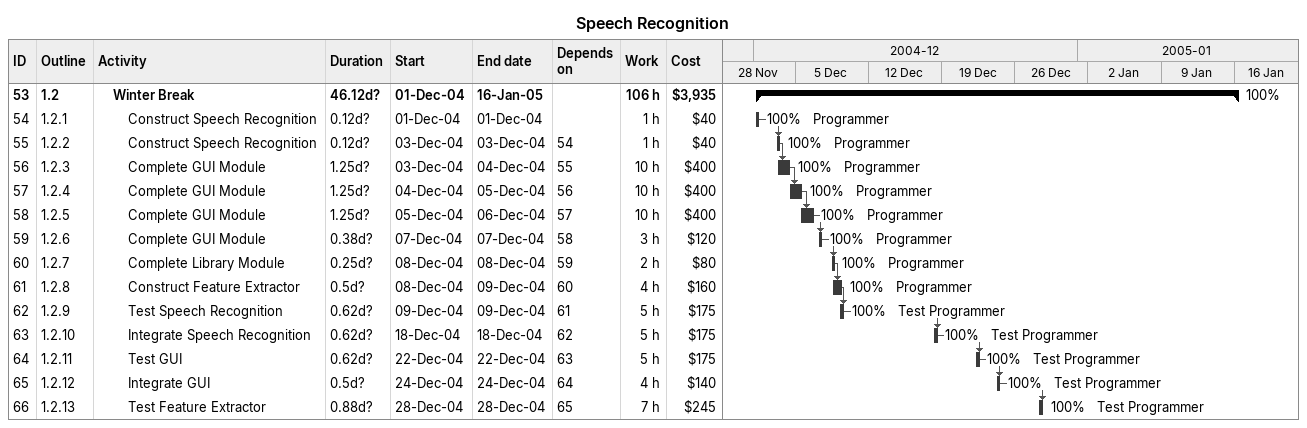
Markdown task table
Speech Recognition

| ID | WBS | Task | Duration | Start | Finish | Predecessors | Resources | % complete | Work (h) | Cost ($) |
|---|---|---|---|---|---|---|---|---|---|---|
| 53 | 1.2 | **Winter Break** | 46.12d? | 2004-12-01 | 2005-01-16 |  |  | 100 | 106 | 3935 |
| 54 | 1.2.1 | Construct Speech Recognition | 0.12d? | 2004-12-01 | 2004-12-01 |  | Programmer | 100 | 1 | 40 |
| 55 | 1.2.2 | Construct Speech Recognition | 0.12d? | 2004-12-03 | 2004-12-03 | 54 | Programmer | 100 | 1 | 40 |
| 56 | 1.2.3 | Complete GUI Module | 1.25d? | 2004-12-03 | 2004-12-04 | 55 | Programmer | 100 | 10 | 400 |
| 57 | 1.2.4 | Complete GUI Module | 1.25d? | 2004-12-04 | 2004-12-05 | 56 | Programmer | 100 | 10 | 400 |
| 58 | 1.2.5 | Complete GUI Module | 1.25d? | 2004-12-05 | 2004-12-06 | 57 | Programmer | 100 | 10 | 400 |
| 59 | 1.2.6 | Complete GUI Module | 0.38d? | 2004-12-07 | 2004-12-07 | 58 | Programmer | 100 | 3 | 120 |
| 60 | 1.2.7 | Complete Library Module | 0.25d? | 2004-12-08 | 2004-12-08 | 59 | Programmer | 100 | 2 | 80 |
| 61 | 1.2.8 | Construct Feature Extractor | 0.5d? | 2004-12-08 | 2004-12-09 | 60 | Programmer | 100 | 4 | 160 |
| 62 | 1.2.9 | Test Speech Recognition | 0.62d? | 2004-12-09 | 2004-12-09 | 61 | Test Programmer | 100 | 5 | 175 |
| 63 | 1.2.10 | Integrate Speech Recognition | 0.62d? | 2004-12-18 | 2004-12-18 | 62 | Test Programmer | 100 | 5 | 175 |
| 64 | 1.2.11 | Test GUI | 0.62d? | 2004-12-22 | 2004-12-22 | 63 | Test Programmer | 100 | 5 | 175 |
| 65 | 1.2.12 | Integrate GUI | 0.5d? | 2004-12-24 | 2004-12-24 | 64 | Test Programmer | 100 | 4 | 140 |
| 66 | 1.2.13 | Test Feature Extractor | 0.88d? | 2004-12-28 | 2004-12-28 | 65 | Test Programmer | 100 | 7 | 245 |
